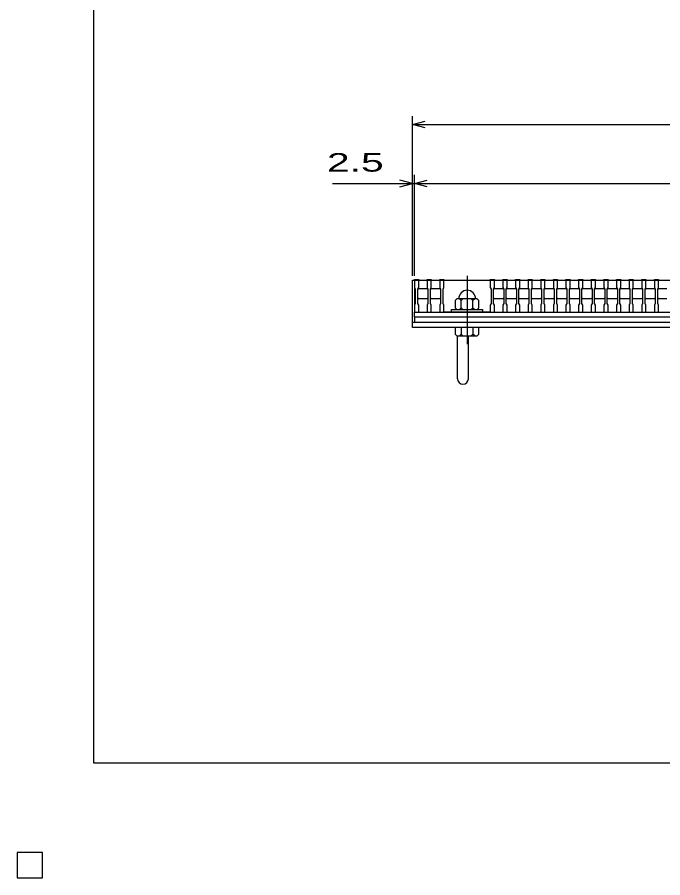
# Model space of a CAD drawing. Units: millimetres, scale not verified. Extents: x -1820 to 1731, y -1282 to 1054.
# Drawn here: x -1820 to -1053, y -1282 to -260 of the extents above; entities that cross this region are included whole.
import ezdxf
from ezdxf.enums import TextEntityAlignment as Align

# ---------------------------------------------------------------- set-up
doc = ezdxf.new("R2010")
doc.units = ezdxf.units.MM
doc.header["$LTSCALE"] = 10
doc.linetypes.add('CHAIN', pattern=[18.5, 12, -1.5, 3.5, -1.5])
for name, color, linetype, lineweight in [('0_2', 150, 'Continuous', 25), ('16', 3, 'Continuous', 25), ('19', 6, 'Continuous', 25), ('22', 4, 'Continuous', 25)]:
    doc.layers.add(name, color=color, linetype=linetype, lineweight=lineweight)
doc.styles.add('ベクトル', font='')
doc.styles.get('ベクトル').set_extended_font_data('ベクトル')

msp = doc.modelspace()

# ---------------------------------------------------------------- linework, layer by layer
at = {"layer": '0_2'}
for p, q in [((-1729, -1146.5), (-1729, 1053.5)), ((1731, -1146.5), (-1729, -1146.5))]:
    msp.add_line(p, q, dxfattribs=at)
at = {"layer": '16'}
for p, q in [((-1348, -572.5), (-1348, -571.8)), ((-1348, -571.8), (-1343, -571.8)), ((-1348, -572.5), (-1348, -581)), ((-1343, -572.5), (-1348, -572.5)), ((-1348, -572.5), (-1348, -610.5)), ((-1348, -572.5), (-353, -572.5)), ((-1343, -571.8), (-1343, -572.5)), ((-1343, -581), (-1343, -572.5)), ((-1333, -572.5), (-1333, -571.8)), ((-1333, -571.8), (-1328, -571.8)), ((-1333, -572.5), (-1333, -581)), ((-1328, -572.5), (-1333, -572.5)), ((-1328, -571.8), (-1328, -572.5)), ((-1328, -581), (-1328, -572.5)), ((-1318, -572.5), (-1318, -571.8)), ((-1318, -571.8), (-1313, -571.8)), ((-1318, -572.5), (-1318, -581)), ((-1313, -572.5), (-1318, -572.5)), ((-1313, -571.8), (-1313, -572.5)), ((-1313, -581), (-1313, -572.5)), ((-1313, -572.5), (-1258, -572.5)), ((-1258, -572.5), (-1258, -571.8)), ((-1258, -571.8), (-1253, -571.8)), ((-1258, -572.5), (-1258, -581)), ((-1253, -572.5), (-1258, -572.5)), ((-1253, -571.8), (-1253, -572.5)), ((-1253, -581), (-1253, -572.5)), ((-1243, -572.5), (-1243, -571.8)), ((-1243, -571.8), (-1238, -571.8)), ((-1243, -572.5), (-1243, -581)), ((-1238, -572.5), (-1243, -572.5)), ((-1238, -571.8), (-1238, -572.5)), ((-1238, -581), (-1238, -572.5)), ((-1228, -572.5), (-1228, -571.8)), ((-1228, -571.8), (-1223, -571.8)), ((-1228, -572.5), (-1228, -581)), ((-1223, -572.5), (-1228, -572.5)), ((-1223, -571.8), (-1223, -572.5)), ((-1223, -581), (-1223, -572.5)), ((-1213, -572.5), (-1213, -571.8)), ((-1213, -571.8), (-1208, -571.8)), ((-1213, -572.5), (-1213, -581)), ((-1208, -572.5), (-1213, -572.5)), ((-1208, -571.8), (-1208, -572.5)), ((-1208, -581), (-1208, -572.5)), ((-1198, -572.5), (-1198, -571.8)), ((-1198, -571.8), (-1193, -571.8)), ((-1198, -572.5), (-1198, -581)), ((-1193, -572.5), (-1198, -572.5)), ((-1193, -571.8), (-1193, -572.5)), ((-1193, -581), (-1193, -572.5)), ((-1183, -572.5), (-1183, -571.8)), ((-1183, -571.8), (-1178, -571.8)), ((-1183, -572.5), (-1183, -581)), ((-1178, -572.5), (-1183, -572.5)), ((-1178, -571.8), (-1178, -572.5)), ((-1178, -581), (-1178, -572.5)), ((-1168, -572.5), (-1168, -571.8)), ((-1168, -571.8), (-1163, -571.8)), ((-1168, -572.5), (-1168, -581)), ((-1163, -572.5), (-1168, -572.5)), ((-1163, -571.8), (-1163, -572.5)), ((-1163, -581), (-1163, -572.5)), ((-1153, -572.5), (-1153, -571.8)), ((-1153, -571.8), (-1148, -571.8)), ((-1153, -572.5), (-1153, -581)), ((-1148, -572.5), (-1153, -572.5)), ((-1148, -571.8), (-1148, -572.5)), ((-1148, -581), (-1148, -572.5)), ((-1138, -572.5), (-1138, -571.8)), ((-1138, -571.8), (-1133, -571.8)), ((-1138, -572.5), (-1138, -581)), ((-1133, -572.5), (-1138, -572.5)), ((-1133, -571.8), (-1133, -572.5)), ((-1133, -581), (-1133, -572.5)), ((-1123, -572.5), (-1123, -571.8)), ((-1123, -571.8), (-1118, -571.8)), ((-1123, -572.5), (-1123, -581)), ((-1118, -572.5), (-1123, -572.5)), ((-1118, -571.8), (-1118, -572.5)), ((-1118, -581), (-1118, -572.5)), ((-1108, -572.5), (-1108, -571.8)), ((-1108, -571.8), (-1103, -571.8)), ((-1108, -572.5), (-1108, -581)), ((-1103, -572.5), (-1108, -572.5)), ((-1103, -571.8), (-1103, -572.5)), ((-1103, -581), (-1103, -572.5)), ((-1093, -572.5), (-1093, -571.8)), ((-1093, -571.8), (-1088, -571.8)), ((-1093, -572.5), (-1093, -581)), ((-1088, -572.5), (-1093, -572.5)), ((-1088, -571.8), (-1088, -572.5)), ((-1088, -581), (-1088, -572.5)), ((-1078, -572.5), (-1078, -571.8)), ((-1078, -571.8), (-1073, -571.8)), ((-1078, -572.5), (-1078, -581)), ((-1073, -572.5), (-1078, -572.5)), ((-1073, -571.8), (-1073, -572.5)), ((-1073, -581), (-1073, -572.5)), ((-1063, -572.5), (-1063, -571.8)), ((-1063, -571.8), (-1058, -571.8)), ((-1063, -572.5), (-1063, -581)), ((-1058, -572.5), (-1063, -572.5)), ((-1058, -571.8), (-1058, -572.5)), ((-1058, -581), (-1058, -572.5)), ((-1348, -581), (-1347, -583)), ((-1344, -583), (-1343, -581)), ((-1344, -583.5), (-1343, -582.5)), ((-1343, -582.5), (-1333, -582.5)), ((-1333, -581), (-1332, -583)), ((-1333, -582.5), (-1332, -583.5)), ((-1329, -583), (-1328, -581)), ((-1329, -583.5), (-1328, -582.5)), ((-1328, -582.5), (-1318, -582.5)), ((-1318, -581), (-1317, -583)), ((-1318, -582.5), (-1317, -583.5)), ((-1314, -583), (-1313, -581)), ((-1258, -581), (-1257, -583)), ((-1254, -583), (-1253, -581)), ((-1254, -583.5), (-1253, -582.5)), ((-1253, -582.5), (-1243, -582.5)), ((-1243, -581), (-1242, -583)), ((-1243, -582.5), (-1242, -583.5)), ((-1239, -583), (-1238, -581)), ((-1239, -583.5), (-1238, -582.5)), ((-1238, -582.5), (-1228, -582.5)), ((-1228, -581), (-1227, -583)), ((-1228, -582.5), (-1227, -583.5)), ((-1224, -583), (-1223, -581)), ((-1224, -583.5), (-1223, -582.5)), ((-1223, -582.5), (-1213, -582.5)), ((-1213, -581), (-1212, -583)), ((-1213, -582.5), (-1212, -583.5)), ((-1209, -583), (-1208, -581)), ((-1209, -583.5), (-1208, -582.5)), ((-1208, -582.5), (-1198, -582.5)), ((-1198, -581), (-1197, -583)), ((-1198, -582.5), (-1197, -583.5)), ((-1194, -583), (-1193, -581)), ((-1194, -583.5), (-1193, -582.5)), ((-1193, -582.5), (-1183, -582.5)), ((-1183, -581), (-1182, -583)), ((-1183, -582.5), (-1182, -583.5)), ((-1179, -583), (-1178, -581)), ((-1179, -583.5), (-1178, -582.5)), ((-1178, -582.5), (-1168, -582.5)), ((-1168, -581), (-1167, -583)), ((-1168, -582.5), (-1167, -583.5)), ((-1164, -583), (-1163, -581)), ((-1164, -583.5), (-1163, -582.5)), ((-1163, -582.5), (-1153, -582.5)), ((-1153, -581), (-1152, -583)), ((-1153, -582.5), (-1152, -583.5)), ((-1149, -583), (-1148, -581)), ((-1149, -583.5), (-1148, -582.5)), ((-1148, -582.5), (-1138, -582.5)), ((-1138, -581), (-1137, -583)), ((-1138, -582.5), (-1137, -583.5)), ((-1134, -583), (-1133, -581)), ((-1134, -583.5), (-1133, -582.5)), ((-1133, -582.5), (-1123, -582.5)), ((-1123, -581), (-1122, -583)), ((-1123, -582.5), (-1122, -583.5)), ((-1119, -583), (-1118, -581)), ((-1119, -583.5), (-1118, -582.5)), ((-1118, -582.5), (-1108, -582.5)), ((-1108, -581), (-1107, -583)), ((-1108, -582.5), (-1107, -583.5)), ((-1104, -583), (-1103, -581)), ((-1104, -583.5), (-1103, -582.5)), ((-1103, -582.5), (-1093, -582.5)), ((-1093, -581), (-1092, -583)), ((-1093, -582.5), (-1092, -583.5)), ((-1089, -583), (-1088, -581)), ((-1089, -583.5), (-1088, -582.5)), ((-1088, -582.5), (-1078, -582.5)), ((-1078, -581), (-1077, -583)), ((-1078, -582.5), (-1077, -583.5)), ((-1074, -583), (-1073, -581)), ((-1074, -583.5), (-1073, -582.5)), ((-1073, -582.5), (-1063, -582.5)), ((-1063, -581), (-1062, -583)), ((-1063, -582.5), (-1062, -583.5)), ((-1059, -583), (-1058, -581)), ((-1059, -583.5), (-1058, -582.5)), ((-1058, -582.5), (-1048, -582.5)), ((-1347, -583), (-1347, -600)), ((-1344, -600), (-1344, -583)), ((-1332, -583), (-1332, -600)), ((-1329, -600), (-1329, -583)), ((-1317, -583), (-1317, -600)), ((-1314, -600), (-1314, -583)), ((-1257, -583), (-1257, -600)), ((-1254, -600), (-1254, -583)), ((-1242, -583), (-1242, -600)), ((-1239, -600), (-1239, -583)), ((-1227, -583), (-1227, -600)), ((-1224, -600), (-1224, -583)), ((-1212, -583), (-1212, -600)), ((-1209, -600), (-1209, -583)), ((-1197, -583), (-1197, -600)), ((-1194, -600), (-1194, -583)), ((-1182, -583), (-1182, -600)), ((-1179, -600), (-1179, -583)), ((-1167, -583), (-1167, -600)), ((-1164, -600), (-1164, -583)), ((-1152, -583), (-1152, -600)), ((-1149, -600), (-1149, -583)), ((-1137, -583), (-1137, -600)), ((-1134, -600), (-1134, -583)), ((-1122, -583), (-1122, -600)), ((-1119, -600), (-1119, -583)), ((-1107, -583), (-1107, -600)), ((-1104, -600), (-1104, -583)), ((-1092, -583), (-1092, -600)), ((-1089, -600), (-1089, -583)), ((-1077, -583), (-1077, -600)), ((-1074, -600), (-1074, -583)), ((-1062, -583), (-1062, -600)), ((-1059, -600), (-1059, -583)), ((-1347, -600), (-1348, -602)), ((-1348, -602), (-1348, -610.5)), ((-1343, -594.5), (-1344, -593.5)), ((-1343, -602), (-1344, -600)), ((-1333, -594.5), (-1343, -594.5)), ((-1343, -610.5), (-1343, -602)), ((-1332, -593.5), (-1333, -594.5)), ((-1332, -600), (-1333, -602)), ((-1333, -602), (-1333, -610.5)), ((-1328, -594.5), (-1329, -593.5)), ((-1328, -602), (-1329, -600)), ((-1318, -594.5), (-1328, -594.5)), ((-1328, -610.5), (-1328, -602)), ((-1317, -593.5), (-1318, -594.5)), ((-1317, -600), (-1318, -602)), ((-1318, -602), (-1318, -610.5)), ((-1313, -602), (-1314, -600)), ((-1313, -610.5), (-1313, -602)), ((-1297.5, -594.5), (-1299.5, -596.5)), ((-1299.5, -596.5), (-1299.5, -605.5)), ((-1273.5, -594.5), (-1297.5, -594.5)), ((-1292.5, -596.5), (-1294.5, -594.5)), ((-1290.5, -594.5), (-1292.5, -596.5)), ((-1292.5, -605.5), (-1292.5, -596.5)), ((-1278.5, -596.5), (-1280.5, -594.5)), ((-1276.5, -594.5), (-1278.5, -596.5)), ((-1278.5, -605.5), (-1278.5, -596.5)), ((-1271.5, -596.5), (-1273.5, -594.5)), ((-1271.5, -605.5), (-1271.5, -596.5)), ((-1257, -600), (-1258, -602)), ((-1258, -602), (-1258, -610.5)), ((-1253, -594.5), (-1254, -593.5)), ((-1253, -602), (-1254, -600)), ((-1243, -594.5), (-1253, -594.5)), ((-1253, -610.5), (-1253, -602)), ((-1242, -593.5), (-1243, -594.5)), ((-1242, -600), (-1243, -602)), ((-1243, -602), (-1243, -610.5)), ((-1238, -594.5), (-1239, -593.5)), ((-1238, -602), (-1239, -600)), ((-1228, -594.5), (-1238, -594.5)), ((-1238, -610.5), (-1238, -602)), ((-1227, -593.5), (-1228, -594.5)), ((-1227, -600), (-1228, -602)), ((-1228, -602), (-1228, -610.5)), ((-1223, -594.5), (-1224, -593.5)), ((-1223, -602), (-1224, -600)), ((-1213, -594.5), (-1223, -594.5)), ((-1223, -610.5), (-1223, -602)), ((-1212, -593.5), (-1213, -594.5)), ((-1212, -600), (-1213, -602)), ((-1213, -602), (-1213, -610.5)), ((-1208, -594.5), (-1209, -593.5)), ((-1208, -602), (-1209, -600)), ((-1198, -594.5), (-1208, -594.5)), ((-1208, -610.5), (-1208, -602)), ((-1197, -593.5), (-1198, -594.5)), ((-1197, -600), (-1198, -602)), ((-1198, -602), (-1198, -610.5)), ((-1193, -594.5), (-1194, -593.5)), ((-1193, -602), (-1194, -600)), ((-1183, -594.5), (-1193, -594.5)), ((-1193, -610.5), (-1193, -602)), ((-1182, -593.5), (-1183, -594.5)), ((-1182, -600), (-1183, -602)), ((-1183, -602), (-1183, -610.5)), ((-1178, -594.5), (-1179, -593.5)), ((-1178, -602), (-1179, -600)), ((-1168, -594.5), (-1178, -594.5)), ((-1178, -610.5), (-1178, -602)), ((-1167, -593.5), (-1168, -594.5)), ((-1167, -600), (-1168, -602)), ((-1168, -602), (-1168, -610.5)), ((-1163, -594.5), (-1164, -593.5)), ((-1163, -602), (-1164, -600)), ((-1153, -594.5), (-1163, -594.5)), ((-1163, -610.5), (-1163, -602)), ((-1152, -593.5), (-1153, -594.5)), ((-1152, -600), (-1153, -602)), ((-1153, -602), (-1153, -610.5)), ((-1148, -594.5), (-1149, -593.5)), ((-1148, -602), (-1149, -600)), ((-1138, -594.5), (-1148, -594.5)), ((-1148, -610.5), (-1148, -602)), ((-1137, -593.5), (-1138, -594.5)), ((-1137, -600), (-1138, -602)), ((-1138, -602), (-1138, -610.5)), ((-1133, -594.5), (-1134, -593.5)), ((-1133, -602), (-1134, -600)), ((-1123, -594.5), (-1133, -594.5)), ((-1133, -610.5), (-1133, -602)), ((-1122, -593.5), (-1123, -594.5)), ((-1122, -600), (-1123, -602)), ((-1123, -602), (-1123, -610.5)), ((-1118, -594.5), (-1119, -593.5)), ((-1118, -602), (-1119, -600)), ((-1108, -594.5), (-1118, -594.5)), ((-1118, -610.5), (-1118, -602)), ((-1107, -593.5), (-1108, -594.5)), ((-1107, -600), (-1108, -602)), ((-1108, -602), (-1108, -610.5)), ((-1103, -594.5), (-1104, -593.5)), ((-1103, -602), (-1104, -600)), ((-1093, -594.5), (-1103, -594.5)), ((-1103, -610.5), (-1103, -602)), ((-1092, -593.5), (-1093, -594.5)), ((-1092, -600), (-1093, -602)), ((-1093, -602), (-1093, -610.5)), ((-1088, -594.5), (-1089, -593.5)), ((-1088, -602), (-1089, -600)), ((-1078, -594.5), (-1088, -594.5)), ((-1088, -610.5), (-1088, -602)), ((-1077, -593.5), (-1078, -594.5)), ((-1077, -600), (-1078, -602)), ((-1078, -602), (-1078, -610.5)), ((-1073, -594.5), (-1074, -593.5)), ((-1073, -602), (-1074, -600)), ((-1063, -594.5), (-1073, -594.5)), ((-1073, -610.5), (-1073, -602)), ((-1062, -593.5), (-1063, -594.5)), ((-1062, -600), (-1063, -602)), ((-1063, -602), (-1063, -610.5)), ((-1058, -594.5), (-1059, -593.5)), ((-1058, -602), (-1059, -600)), ((-1048, -594.5), (-1058, -594.5)), ((-1058, -610.5), (-1058, -602)), ((-1348, -610.5), (-1343, -610.5)), ((-1348, -610.5), (-353, -610.5)), ((-1348, -610.5), (-353, -610.5)), ((-1348, -616.5), (-1348, -610.5)), ((-1333, -610.5), (-1328, -610.5)), ((-1318, -610.5), (-1313, -610.5)), ((-1258, -610.5), (-1313, -610.5)), ((-1304, -610.5), (-1304, -607.5)), ((-1304, -607.5), (-1267, -607.5)), ((-1267, -610.5), (-1304, -610.5)), ((-1299.5, -605.5), (-1297.5, -607.5)), ((-1294.5, -607.5), (-1292.5, -605.5)), ((-1292.5, -605.5), (-1290.5, -607.5)), ((-1280.5, -607.5), (-1278.5, -605.5)), ((-1278.5, -605.5), (-1276.5, -607.5)), ((-1273.5, -607.5), (-1271.5, -605.5)), ((-1267, -607.5), (-1267, -610.5)), ((-1258, -610.5), (-1253, -610.5)), ((-1243, -610.5), (-1238, -610.5)), ((-1228, -610.5), (-1223, -610.5)), ((-1213, -610.5), (-1208, -610.5)), ((-1198, -610.5), (-1193, -610.5)), ((-1183, -610.5), (-1178, -610.5)), ((-1168, -610.5), (-1163, -610.5)), ((-1153, -610.5), (-1148, -610.5)), ((-1138, -610.5), (-1133, -610.5)), ((-1123, -610.5), (-1118, -610.5)), ((-1108, -610.5), (-1103, -610.5)), ((-1093, -610.5), (-1088, -610.5)), ((-1078, -610.5), (-1073, -610.5)), ((-1063, -610.5), (-1058, -610.5)), ((-353, -616.5), (-1348, -616.5)), ((-1348, -616.5), (-1348, -622.5)), ((-1348, -622.5), (-353, -622.5)), ((-1790, -1252.5), (-1820, -1252.5)), ((-1820, -1252.5), (-1820, -1282.5)), ((-1790, -1252.5), (-1820, -1252.5)), ((-1820, -1252.5), (-1820, -1282.5)), ((-1790, -1252.5), (-1820, -1252.5)), ((-1820, -1252.5), (-1820, -1282.5)), ((-1790, -1252.5), (-1820, -1252.5)), ((-1820, -1252.5), (-1820, -1282.5)), ((-1790, -1252.5), (-1820, -1252.5)), ((-1820, -1252.5), (-1820, -1282.5)), ((-1790, -1282.5), (-1790, -1252.5)), ((-1790, -1282.5), (-1790, -1252.5)), ((-1790, -1282.5), (-1790, -1252.5)), ((-1790, -1282.5), (-1790, -1252.5)), ((-1790, -1282.5), (-1790, -1252.5)), ((-1820, -1282.5), (-1790, -1282.5)), ((-1820, -1282.5), (-1790, -1282.5)), ((-1820, -1282.5), (-1790, -1282.5)), ((-1820, -1282.5), (-1790, -1282.5)), ((-1820, -1282.5), (-1790, -1282.5))]:
    msp.add_line(p, q, dxfattribs=at)
at = {"layer": '16', "linetype": 'CHAIN'}
msp.add_line((-1285.5, -567.5), (-1285.5, -648.5), dxfattribs=at)
at = {"layer": '16'}
msp.add_arc((-1285.5, -594.5), 10, 0, 180, dxfattribs=at)
at = {"layer": '19'}
for p, q in [((-1350.5, -622.5), (-1350.5, -572.5)), ((-1350.5, -572.5), (-1348, -572.5)), ((-1350.5, -622.5), (-350.5, -622.5)), ((-1350.5, -628.5), (-1350.5, -622.5)), ((-350.5, -628.5), (-1350.5, -628.5)), ((-1299.5, -628.5), (-1299.5, -636.5)), ((-1271.5, -628.5), (-1299.5, -628.5)), ((-1292.5, -628.5), (-1292.5, -636.5)), ((-1278.5, -628.5), (-1278.5, -636.5)), ((-1271.5, -636.5), (-1271.5, -628.5)), ((-1299.5, -636.5), (-1297.5, -638.5)), ((-1297.5, -638.5), (-1273.5, -638.5)), ((-1297, -689.6), (-1297, -638.5)), ((-1292.5, -636.5), (-1294.5, -638.5)), ((-1290.5, -638.5), (-1292.5, -636.5)), ((-1284, -689.6), (-1284, -638.5)), ((-1278.5, -636.5), (-1280.5, -638.5)), ((-1276.5, -638.5), (-1278.5, -636.5)), ((-1273.5, -638.5), (-1271.5, -636.5))]:
    msp.add_line(p, q, dxfattribs=at)
msp.add_arc((-1290.5, -689.6), 6.5, 180, 0, dxfattribs=at)
at = {"layer": '22'}
for p, q in [((-1350.5, -567.5), (-1350.5, -377.5)), ((-1350.5, -387.5), (-1335.5, -383.5)), ((-1335.5, -391.5), (-1350.5, -387.5)), ((-1350.5, -387.5), (-350.5, -387.5)), ((-1350.5, -567.5), (-1350.5, -447.5)), ((-1348, -567.5), (-1348, -447.5)), ((-1445.5, -457.5), (-1350.5, -457.5)), ((-1350.5, -457.5), (-1365.5, -453.5)), ((-1365.5, -461.5), (-1350.5, -457.5)), ((-1350.5, -457.5), (-1348, -457.5)), ((-1348, -457.5), (-1333, -453.5)), ((-1333, -461.5), (-1348, -457.5)), ((-1348, -457.5), (-353, -457.5))]:
    msp.add_line(p, q, dxfattribs=at)
at = {"layer": '22', "color": 2}
for p, q in [((-1790, -1252.5), (-1820, -1252.5)), ((-1820, -1252.5), (-1820, -1282.5)), ((-1790, -1252.5), (-1820, -1252.5)), ((-1820, -1252.5), (-1820, -1282.5)), ((-1790, -1252.5), (-1820, -1252.5)), ((-1820, -1252.5), (-1820, -1282.5)), ((-1790, -1282.5), (-1790, -1252.5)), ((-1790, -1282.5), (-1790, -1252.5)), ((-1790, -1282.5), (-1790, -1252.5)), ((-1820, -1282.5), (-1790, -1282.5)), ((-1820, -1282.5), (-1790, -1282.5)), ((-1820, -1282.5), (-1790, -1282.5))]:
    msp.add_line(p, q, dxfattribs=at)

# ---------------------------------------------------------------- texts
at = {"layer": '22', "color": 2, "style": 'ベクトル', "width": 1.65}
msp.add_text(' 2.5 ', height=21.99, dxfattribs=at).set_placement((-1465.5, -432.5), align=Align.MIDDLE_LEFT)

doc.saveas('drawing.dxf')
